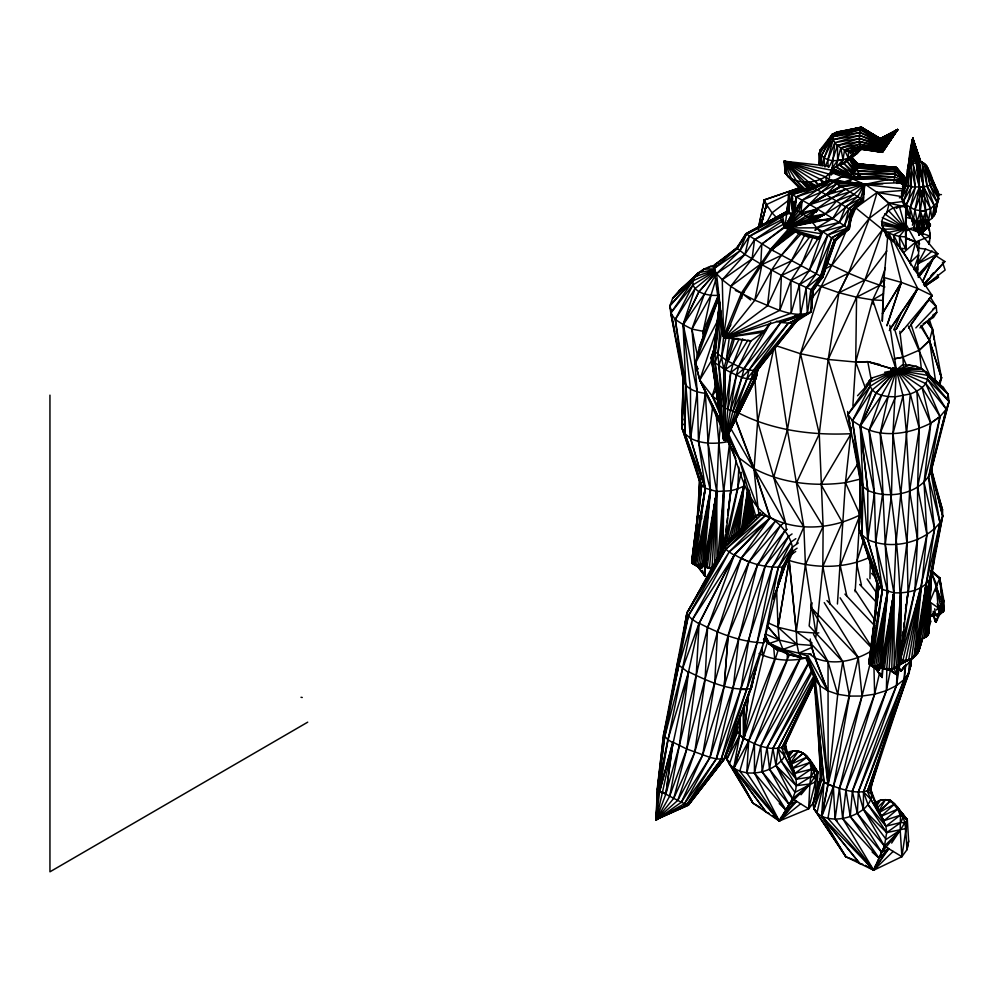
<?xml version="1.0" encoding="UTF-8"?>
<svg xmlns="http://www.w3.org/2000/svg" width="999" height="999" viewBox="0 0 999 999"><rect width="100%" height="100%" fill="white"/><g stroke="black" fill="none" stroke-linecap="round" stroke-linejoin="round"><path stroke-width="1.5" d="M820.491 759.265L820.516 777.821L813.96 799.025L812.974 804.158L813.998 808.965L845.903 856.817L873.713 870.216L884.44 846.178L886.675 832.617L885.951 826.223L870.878 799.437L867.394 791.27L909.115 672.602L910.801 665.509L910.801 659.328M905.718 221.166L905.743 210.714M900.224 206.955L905.756 206.231C887.224 203.209 869.505 226.948 893.506 234.852L900.161 248.152L905.693 248.876L905.743 210.801M815.833 637.3L822.826 566.396L823.126 526.448L819.267 433.903L828.171 359.465L838.935 292.707L848.588 273.164L882.554 229.608L883.278 226.673M829.457 178.184L829.47 173.764L832.417 167.795M882.392 320.929L884.127 277.547L887.711 236.388M905.743 209.303L905.693 248.876L899.337 236.388L893.506 234.852L894.442 241.82M938.136 615.446L937.462 617.195L939.634 613.873L939.647 610.814M939.759 583.279L939.772 578.034L931.543 570.904M905.743 207.742L905.618 236.925L899.337 236.388L900.161 248.152M774.512 595.604L785.651 563.561L792.382 551.523L792.407 547.152L798.276 542.969M879.42 811.413L890.296 800.873L897.452 807.03L907.317 819.929L908.665 841.046L906.992 849.699L901.897 856.667L884.452 846.141L863.373 809.315L863.498 791.82L904.22 679.445L905.818 664.148M723.164 547.727L723.663 491.633L716.108 413.574M889.797 325.299L896.365 370.017L892.981 433.566L906.917 542.619L908.029 592.032L900.186 661.6L898.151 665.571L900.886 671.253L904.245 666.358L900.886 671.253L914.16 656.955L926.935 534.64L924.063 482.529L940.059 416.546L922.102 387.587L896.378 370.03L925.499 371.628L927.559 375.337C928.945 385.277 918.181 390.984 910.326 393.943L895.916 544.393L893.893 592.794L882.616 663.086L882.492 668.294L889.897 670.329L896.478 667.295L900.211 663.049L900.848 592.931L906.917 542.619L909.652 490.784L919.28 428.434L916.832 391.121L896.378 370.042L892.644 367.894L896.365 370.017L903.046 395.879L906.343 431.993L909.652 490.784L917.494 539.298L914.934 590.147L900.286 660.052C907.129 661.276 915.971 658.329 918.381 651.298L926.11 584.015L934.614 528.958L928.583 477.435L940.059 416.546L946.303 409.128L949.05 401.486L948.101 394.193L943.531 387.812L921.627 368.544L896.378 370.017L910.326 393.943L919.28 428.434L917.606 487.087L917.494 539.298L906.68 601.186M862.749 864.26L859.802 863.523L821.815 816.383L828.146 784.227L828.034 661.738L813.498 634.19M852.896 405.656L855.706 362.038L856.568 297.202L879.57 285.352L884.177 279.071M739.934 719.492L739.71 735.089L733.716 768.169L752.921 803.134L779.307 821.028L808.653 808.815L813.423 802.759M753.346 518.993L753.408 515.097M800.873 188.474L766.533 204.558L766.495 207.667L766.533 204.558L764.272 199.912L798.925 188.024M937.262 585.938L931.28 572.277L939.772 578.034L929.707 601.885C934.24 605.494 925.161 642.657 930.643 621.678L929.619 617.145M931.18 578.359L931.23 575.324M722.639 549.238L723.663 491.633L729.557 442.857M928.795 243.918L928.845 241.071M787.374 652.659L787.237 660.152L754.482 743.793L746.802 772.826L779.307 821.028L800.624 803.808M869.954 578.671L870.254 561.675M698.576 537.3L698.638 534.215M699.412 495.579L699.625 477.759L699.837 480.869M876.498 601.51L876.623 595.329M876.772 587.599L876.872 582.966L869.305 557.529M886.85 668.855L886.375 690.621L852.372 791.183L850.261 816.52L879.083 858.203L888.823 848.775L881.655 852.347L873.713 870.216L865.409 865.334M905.581 831.23C905.731 820.903 901.423 810.476 893.955 803.321C880.256 791.233 902.896 812.512 907.317 819.929L901.897 856.667L873.713 870.216L821.815 816.383L833.366 786.5L862.037 696.053L870.191 663.361M725.923 430.756L723.701 439.622L723.813 434.94M877.884 595.729L878.783 586.513L862.1 535.027L860.439 476.76L859.165 529.408L876.872 582.966L878.783 586.513L882.417 589.46L870.616 665.459L877.871 669.567M882.242 321.016L882.429 313.324L901.36 282.392L890.109 237.737M740.172 716.37L739.71 735.089L729.357 764.135L752.921 803.134L760.177 807.254M826.185 143.194L832.666 134.565L860.589 129.283L879.482 139.935L880.057 138.636L897.639 129.595L880.156 149.251L859.777 146.478L848.501 151.336L848.326 158.179L843.968 163.511L832.167 168.207L834.814 142.645L833.004 139.685L832.354 134.153L860.926 127.797L879.719 139.061L897.639 129.595L882.954 151.623L883.066 150.35M905.094 207.043C896.578 194.493 908.103 182.455 907.616 169.268C915.246 160.839 911.637 148.739 912.799 138.349L920.891 161.85M703.758 573.251L705.032 576.098L705.444 561.788L716.708 491.496L718.743 443.094L720.641 422.989M714.647 564.672L716.708 491.496L708.091 443.169L705.219 390.222M875.986 610.963L878.783 586.513L859.165 529.408L860.439 476.76M880.943 674.55L882.204 677.397L882.616 663.086L884.065 660.626L893.893 592.794L885.264 544.467L880.244 433.017L888.148 396.603L896.353 370.042L872.676 299.912L879.557 285.352L885.401 267.744M895.429 367.295L896.365 370.017L872.202 389.96L860.251 425.786L862.974 486.55L867.669 539.597L882.479 589.497L893.893 592.794L891.745 669.093L889.897 670.329L884.352 669.055L893.893 592.794C907.517 593.456 925.524 590.184 931.38 576.186L942.681 516.133L942.532 509.852L931.155 468.469L942.681 516.133L921.577 619.305M942.644 598.239L944.005 601.323L943.818 610.976L937.786 616.021L933.516 614.273L930.581 616.395L939.622 614.56L936.088 622.127L934.003 616.221M705.032 576.148L705.444 561.788L706.88 559.328L716.708 491.496L730.843 490.734L737.749 488.848L743.918 486.113L744.967 481.618M744.517 704.17L743.506 738.024L733.716 768.169L766.121 812.087L768.98 813.311M819.842 152.934L819.929 150.125L832.354 134.153L821.365 155.856L820.241 165.559L819.205 153.259L820.679 150.025L820.491 152.934M882.204 677.447L883.203 661.213M760.476 512.837L756.942 515.347L724.6 547.14L686.975 612.849L663.548 735.039L657.155 789.46L656.143 820.054L662.612 815.796M721.553 552.26L723.663 491.633L718.006 556.281M912.686 141.446L912.799 138.349L920.616 161.626M737.674 724.5L737.387 732.192L726.822 759.277L729.357 764.135L733.716 768.169M893.955 803.321L907.317 819.929L904.807 822.914L900.861 822.464L885.951 826.223L869.817 790.184L910.801 665.509L911.026 659.365M939.747 583.616L939.972 578.146L931.243 570.604M656.842 803.184L656.143 820.054L658.553 818.031M657.055 798.601L657.767 786.375M752.097 518.606L752.297 513.998M752.022 518.881L752.235 514.248M855.156 591.783L859.577 521.028M696.578 550.412L696.715 547.365M698.376 510.701L698.788 501.535M699.063 495.417L699.687 481.668L692.569 457.729M751.91 518.681L752.122 514.06M792.944 230.482L771.64 249.85L742.732 293.893L725.074 337.625L779.857 310.289L781.43 275.562L791.295 260.976L809.302 237.45L812.824 237.138L817.831 239.148L820.491 237.725L785.751 227.959L809.902 204.608L841.17 186.551L864.684 183.978L901.248 182.692L904.819 185.377M875.349 616.57L875.624 610.464M876.036 601.298L876.872 582.966L877.209 587.624M897.302 667.344L896.465 685.589L858.366 791.795L857.329 813.398L881.655 852.347L879.083 858.203L872.127 852.022M928.808 626.123L929.395 613.473M930.931 579.907L931.143 575.324L930.519 584.452M887 325.861L901.36 282.392L884.127 277.547L882.429 313.674L901.36 282.392L917.731 288.511L932.129 295.479L908.591 328.172M751.71 519.917L752.16 510.739M787.262 752.771C802.459 745.204 811.463 760.888 817.869 772.289L816.945 790.509M909.727 660.227L909.115 672.602L863.498 791.82L867.994 804.557L886.675 832.617L905.643 828.583L906.992 849.699L908.665 841.046M738.835 467.282L737.749 488.848L726.298 543.556M808.653 808.815L809.902 783.99L812.175 765.246L805.032 754.47L817.869 772.289L808.653 808.815L792.594 798.8L769.542 769.242L767.045 747.552L808.503 663.636M814.46 800.024C816.82 783.878 816.47 764.485 803.084 753.171L791.208 763.124M726.236 335.851L723.538 336.7L730.756 286.351L760.776 264.011L761.825 244.093L785.364 226.124M790.134 764.198L803.258 753.296L798.376 751.161L792.919 750.986L787.487 756.068M909.764 660.164L909.115 672.602L904.22 679.445L858.366 791.795L863.373 809.315L886.175 839.41L900.199 830.144L904.807 822.914M792.407 547.152L782.704 566.982L763.648 642.881C740.933 642.107 719.08 633.491 699.075 623.189L696.228 675.774L686.775 749.025L673.751 798.338L656.268 819.492L665.759 814.335M734.49 338.424L725.249 369.642L725.249 440.534L756.006 378.446L756.418 373.788M904.957 665.609L904.22 679.445L896.465 685.589L886.375 690.621L874.625 694.193L862.037 696.053L849.45 696.091L837.736 694.28L827.684 690.771L819.917 685.701L815.159 679.57L805.931 658.378M928.546 623.701L929.12 612.799M929.545 605.007L930.369 589.422M930.531 586.301L931.118 575.399L928.695 633.728L927.259 636.201L920.291 639.31L918.868 641.708M742.694 338.936L733.079 363.973L730.694 372.552L725.249 408.129L735.202 412.25L756.131 370.567L793.081 323.551L811.225 311.863L812.512 295.829M812.674 292.757L812.849 289.685L811.825 308.092M935.826 208.903C936.538 217.22 927.884 222.715 920.366 222.59L919.155 187.25L916.37 161.488L914.547 160.177L912.799 138.349C907.092 157.78 909.752 178.946 901.797 197.552L899.362 197.79M737.737 726.036L737.387 732.192L726.273 753.933L726.822 759.277L752.921 803.134L743.293 785.364M658.116 783.353L663.536 735.027L678.908 665.247L692.507 619.417L657.904 790.072L656.143 820.054L657.916 790.084L664.672 736.987L688.348 615.821L725.798 549.2L762.986 513.099L724.6 547.14L686.962 612.837L684.215 629.295L686.975 612.849L725.811 549.2L765.147 515.671L770.154 517.969L754.008 469.08L735.177 419.018M720.029 553.608L723.663 491.633M787.424 738.586C783.016 745.666 788.186 754.745 781.043 760.876C772.452 770.192 759.203 774.038 746.802 772.826L748.638 741.158L778.146 650.212M805.157 754.657L803.258 753.296M699.063 623.176L688.411 672.514L678.908 665.247L677.672 662.562L688.348 615.821L729.22 551.86L692.419 619.542L698.938 623.751L734.452 554.67L770.241 517.482C780.831 524.175 789.847 534.64 792.419 547.152L778.321 567.42L757.105 642.694L746.753 689.56L724.063 759.252L688.373 805.144L656.268 819.492L656.818 816.383M714.56 272.54L695.017 288.661L683.066 324.5L685.801 385.252L690.484 438.311L705.294 488.199L716.708 491.496L711.962 568.169L705.306 566.995L704.869 564.123M751.036 519.68L751.61 510.551M903.046 395.879L892.981 433.566L891.483 494.68L885.264 544.467L887.624 591.62L875.673 666.208L879.045 670.279L881.243 664.21L893.893 592.794L889.135 669.467L896.253 674.475L898.151 665.571L900.211 663.049C903.084 585.938 895.179 508.628 880.244 433.017L895.479 396.79L910.326 393.943M925.024 637.075L927.259 636.201L928.695 613.374M929.07 607.28L930.319 587.499M837.424 604.008L845.441 482.654L851.485 427.46M726.273 753.933L736.663 729.632L736.862 726.535M696.465 529.62L699.687 481.668L681.992 428.109L683.216 377.01L681.992 428.109L701.598 485.214L700.112 500.586M718.094 298.551L718.306 295.492L710.976 295.317L704.37 294.056L698.95 291.808L683.229 324.588L690.484 389.086L690.621 438.374L705.232 488.161L693.318 564.11L697.926 566.733L705.032 575.948M854.545 860.127L845.903 856.817L821.628 816.295L823.938 781.967L814.222 675.461M893.83 181.681L896.203 167.42L906.443 179.296L896.415 167.557L860.763 164.198L855.206 162.924L853.296 160.477M873.338 635.551L873.65 630.906M873.963 626.273L876.872 582.966L876.897 587.574M751.023 521.053L751.872 508.741M917.582 273.801L919.142 241.084M927.259 636.201L931.38 576.186L934.165 559.602M682.767 409.677L681.905 421.828L682.792 424.825M859.09 523.126L859.627 515.521M860.389 504.882L860.601 501.848M727.734 409.453L736.4 375.124L744.093 368.531L780.743 322.465L800.511 314.523L806.143 288.049L815.921 274.201L831.742 237.837L847.826 227.997L852.247 210.951L863.473 200.237L864.684 183.991L829.045 180.007L812.649 187.562L788.648 193.406L787.037 211.476L746.29 234.365L736.95 248.776L713.91 268.631L723.538 336.7L730.918 324.837M656.793 812.512L656.143 820.054L681.393 802.234L710.002 757.392L724.263 686.076L728.059 635.776L749.013 561.863L775.424 521.041L741.208 558.254L707.567 627.584L679.345 745.579L665.846 794.105L656.281 819.492L688.386 805.157L725.012 758.104L751.723 686.85L756.156 667.282L751.735 686.862L743.606 707.067M688.074 805.206L721.091 759.515L763.686 642.632L750.461 688.698L725.012 758.104L688.074 805.206L681.393 802.222L702.634 755.132L724.263 686.076L728.071 635.776L757.367 565.297L780.431 525.599L782.779 523.926M656.618 819.305L669.692 796.191L686.763 749.013L717.444 631.868L741.196 558.241L770.241 517.482L754.083 468.581L757.642 421.615L773.526 349.687M788.935 228.484L770.616 249.238L741.383 293.082L723.538 336.7L722.277 279.745L744.904 254.445L754.532 239.723L781.742 221.516L784.902 227.435L795.304 209.94L796.278 196.903L830.768 180.719L903.096 188.886M831.305 136.938L834.552 132.904L861.213 127.185L880.469 138.711L897.639 129.595L882.254 152.31L880.643 150.637L879.757 147.577L879.657 139.211L897.639 129.595L882.254 152.31L860.564 149.076L852.359 151.973C845.591 151.286 839.148 147.889 834.814 142.645L825.261 166.771M839.46 235.714L834.789 241.234L848.626 229.196L848.863 226.273M735.202 412.25L738.511 412.537L739.422 411.438L725.249 440.534L730.694 372.552L738.648 366.496L769.505 323.688M896.64 169.355L896.59 168.481L906.33 179.308L895.678 169.48L856.892 167.382L857.304 163.461L851.548 156.793M944.005 601.323L939.772 578.034L942.906 612.112L937.561 614.36L937.961 616.133L933.516 614.273L933.241 611.238M912.162 145.929L912.799 138.349L920.716 162.213L918.131 160.627L914.547 160.177C932.517 161.139 930.868 183.217 938.973 194.73L935.626 212.362L937.237 202.522L938.785 198.689L932.504 184.678L926.523 165.572L919.604 161.301L912.799 138.349L907.204 171.703L907.567 174.063L905.131 184.952L901.585 193.506L901.797 197.552L908.528 186.501L908.803 166.92L912.799 138.349L919.967 161.451M721.041 317.507L717.806 354.433L723.701 407.217L717.994 402.297L713.236 368.643M702.309 567.769L704.058 562.912L710.439 490.322L708.091 443.169L712.799 405.457M895.479 396.79L888.148 396.603L869.093 430.382L882.504 494.605L875.673 542.857L882.479 589.497L872.027 666.021L875.673 666.208L881.243 664.21L887.624 591.62L875.673 542.857L874.425 493.156L869.093 430.382L881.543 395.354L896.353 370.03L892.706 367.919L896.34 370.03L876.123 393.107L860.414 425.886L867.794 490.447L867.794 539.672L882.417 589.46L869.492 664.56L875.112 668.031L882.217 677.247M894.242 668.343L900.848 592.931L899.575 664.547L894.242 668.343L886.613 669.455L893.893 592.794L894.242 668.343L896.253 674.475L887.499 668.831M730.344 410.639L741.97 377.21L749.038 369.942L787.886 323.676L811.225 311.863L813.124 290.559L822.289 276.636L819.717 280.195M749.937 522.265L751.723 502.397M907.966 169.805C907.017 164.735 910.763 160.265 915.808 160.09L918.93 161.289L923.713 186.9L925.786 211.251L925.786 222.178C918.993 223.052 911.463 220.504 907.766 214.485L906.218 204.882C916.183 183.779 907.267 160.477 912.799 138.349L915.246 147.377M925.299 214.935L924.649 222.09L920.366 211.663L930.469 208.704L937.237 202.522L930.219 185.564L924.662 163.749L919.604 161.301M922.089 615.272L931.38 576.186L925.873 637.312L922.726 637.986L918.755 651.161L917.369 648.875M719.804 303.271L715.247 351.86L715.059 362.774L723.701 439.622L724.487 435.015M717.032 559.34L716.708 491.496L709.44 568.156L711.625 568.743M715.808 339.036L714.335 348.214L711.226 357.967L723.701 439.622L724.125 435.064M695.941 543.618L696.241 540.546M699.512 506.73L699.812 503.658M701.985 567.694L710.439 490.322L698.488 441.558L697.252 391.858L691.92 329.083L704.37 294.056L716.058 274.063M863.398 197.24L863.111 200.187L852.247 210.951L849.25 229.196L834.365 239.91L820.541 276.448L810.838 289.997L807.367 314.061L780.743 322.465L776.448 321.241M863.685 194.305L864.672 183.978L877.097 192.445L893.218 207.78M877.147 603.421L877.584 598.801M919.092 231.98L918.83 234.703L930.281 225.874L927.734 220.067M877.984 669.48L873.75 666.283L887.624 591.62L877.646 665.821L879.045 670.279L887.624 591.62L872.027 666.021M739.297 532.479L744.592 480.082M919.579 221.116L918.83 234.703L930.281 225.874L927.671 220.354M723.713 335.939L721.553 357.305L718.893 365.709L723.701 439.622L714.148 374.475M832.354 173.351L832.554 167.807M800.249 656.355L799.937 659.39L760.751 745.966L754.445 773.026L779.307 821.028L796.603 801.298L789.135 804.532L779.307 821.028L772.639 815.696M855.619 176.86L843.968 163.511L849 158.541L856.593 169.181L857.267 165.759L850.723 157.28L856.593 169.181L851.123 174.625L847.901 176.199L831.031 169.643M706.181 558.503L705.306 566.995L711.238 568.618L705.232 566.957L705.019 563.848M907.991 169.955L908.416 165.846M723.85 333.703L723.538 336.7L720.104 309.203M873.963 775.024L870.753 789.522C857.267 795.566 841.17 789.035 828.146 784.227L837.736 694.28L842.756 661.6L810.751 607.142L811.8 602.784M729.033 745.766L736.663 729.632L737 726.548M723.85 333.866L723.538 336.7L716.533 273.701L713.91 268.631L714.572 264.885L736.713 247.927L739.56 244.605M724.575 546.391L730.843 490.734L736.251 460.601M801.76 214.81L800.886 212.263L802.247 200.2L830.768 180.719L840.584 186.189L864.672 183.978L863.573 189.623M763.486 809.49L766.121 812.087L733.89 768.293L743.681 738.136L748.875 692.095M908.016 170.105L908.453 166.146M695.491 538.698L695.841 535.651M696.54 529.532L696.89 526.473M697.24 523.426L697.764 518.843M698.276 514.248L698.801 509.665M699.15 506.618L701.598 485.214L684.914 433.728L681.992 428.109L683.279 376.748M744.842 339.872L725.074 337.625L767.469 305.856L771.54 270.142L781.343 255.394L799.2 233.341L804.907 234.603L791.295 260.976L771.54 270.142L754.807 300.262L725.074 337.625L750.911 340.971L766.258 330.194L725.074 337.625L726.698 334.977M743.855 526.86L748.051 490.334M748.388 695.067L743.506 738.024L739.71 735.089L736.663 729.632M873.201 635.414L873.551 632.355M874.25 626.236L874.587 623.189M875.112 618.606L875.636 614.023M719.617 301.96L712.437 360.139L723.701 439.622L723.701 368.731L721.553 357.305L725.986 337.762M748.576 523.326L751.036 502.135M921.727 619.717L931.38 576.186L924.175 638.236L922.739 637.986L918.755 651.161M779.232 803.571L785.938 809.939L792.594 798.8L775.973 765.521L777.971 748.526L814.372 677.871M700.699 568.269L692.307 563.274L701.598 485.214L699.687 481.668L699.775 495.504M743.855 525.337L747.839 491.858M869.492 664.56L878.783 586.513L868.943 662.325L869.492 664.56L876.598 668.818M918.506 647.939L926.11 584.015L939.984 522.639L942.681 516.133L930.806 469.555M743.481 527.335L747.989 490.409M914.035 655.794L917.656 653.259L926.11 584.015L914.16 656.955L898.151 665.571L896.478 667.295L900.848 592.931L898.301 665.996L902.896 660.401L934.614 528.958L924.063 482.529L930.818 423.151L940.059 416.546L925.798 383.604L896.378 370.03L921.777 368.681M795.916 199.837L796.278 196.903L817.644 189.847L833.241 182.043L864.672 183.978L858.703 183.953M910.264 158.978L910.626 156.031M911.175 151.611L911.538 148.664M911.9 145.717L912.799 138.349L918.131 160.627L924.662 163.749L927.084 186.326L934.402 205.931L934.277 215.634L937.237 202.522L927.084 186.326L922.239 162.412L918.131 160.627M894.48 804.195C889.672 798.226 880.506 798.813 874.699 803.009M692.307 563.274L691.758 561.038L701.598 485.214L705.232 488.161L692.307 563.274L699.412 567.519M704.395 388.823L705.331 393.306L698.488 441.558L705.294 488.199L694.854 564.735L698.488 564.91L704.058 562.912L716.708 491.496L707.167 567.757L711.338 568.706M724.774 539.273L725.336 534.727M725.724 531.693L726.473 525.624M726.86 522.589L727.422 518.031M727.809 514.997L730.843 490.734L729.807 444.418M871.54 644.343L868.943 662.325M871.915 641.296L878.783 586.513L868.968 663.511L876.473 668.556M929.282 243.681L930.206 236.164L928.133 220.704M900.623 651.186L900.998 648.151M901.573 643.606L901.947 640.571M902.522 636.013L903.084 631.468M903.658 626.922L904.232 622.365M904.607 619.33L908.029 592.032M657.429 789.385L664.672 736.987L682.579 668.593L698.925 623.738L734.327 555.244L770.154 517.969C741.608 500.162 740.197 462.15 725.237 434.677M751.735 686.862L750.449 688.686C728.895 691.246 707.642 680.918 688.598 671.815L679.332 745.566L669.692 796.191L673.751 798.338L694.717 752.284L728.059 635.776M935.813 591.433L936.363 587.075L942.094 603.346L940.371 606.131L942.906 612.112L940.559 605.819L936.363 587.075L938.248 607.854L936.338 609.989M691.758 561.038L701.598 485.214L691.783 562.225L699.288 567.257M688.586 671.815L662.287 793.056L657.142 789.46M729.482 337.949L725.074 337.625L791.133 313.236L799.35 284.827L809.19 270.704L827.734 235.002L844.455 225.649L851.31 210.152L862.661 199.613L864.684 183.991L829.045 180.007L813.036 187.55L791.845 194.58L789.235 193.394L789.235 212.3L749.225 236.401L739.747 250.999L716.533 273.701L722.277 279.745L730.756 286.351L741.383 293.082L744.38 292.37M789.198 225.699L784.902 227.435L786.725 213.586L792.894 214.061L787.037 211.476L745.916 233.754L736.713 247.927L721.915 259.952M720.791 310.514L715.247 351.86L712.437 360.139L719.755 404.495M737.737 532.442L743.918 486.113L728.209 540.971M908.153 169.68L908.378 165.547M912.449 222.115L912.836 219.156M900.561 811.75L900.199 830.144L901.897 856.667M744.829 513.111L745.242 510.077M745.853 505.519L747.702 491.845M921.602 617.457L922.015 614.41M922.626 609.852L923.238 605.294M923.65 602.26L926.11 584.015L924.637 593.131M729.282 359.69L726.248 360.252L729.345 337.462M764.809 634.64L769.442 643.418L783.004 649.4L798.813 653.171L796.902 644.255L796.278 631.618L805.406 564.622L803.87 526.997L787.399 429.782L774.749 346.728M792.07 533.953L788.523 536.451L772.389 566.97L710.002 757.392L686.763 749.013L672.926 742.182L665.846 794.093L669.692 796.191M742.407 529.657L747.876 490.297M926.11 584.015L916.22 655.182L912.711 657.192M673.051 742.232L665.846 794.093L662.424 792.494M728.358 441.546C715.858 444.143 702.247 444.255 690.621 438.374L697.252 391.858L683.229 324.588L704.37 294.056M947.377 397.227L948.101 394.193L927.559 375.337L896.378 370.03L927.659 379.42L946.303 409.128L930.868 472.127L939.984 522.639C923.538 543.169 891.707 550.237 867.794 539.672L874.425 493.156L860.414 425.886L881.543 395.354L888.148 396.603M905.831 206.406L901.785 197.515L903.358 201.386L906.218 204.882L910.089 217.47L910.164 207.78L915.334 187.213L910.676 164.823L918.93 161.289L919.455 187.188L914.947 209.877L917.207 221.541L920.266 211.064L923.713 186.9L911.6 186.975L905.131 184.952L907.567 174.063M746.865 525.387L750.649 499.363M815.022 784.227L815.384 781.792L795.017 792.369L792.594 798.8L809.902 783.99L817.869 772.289L806.767 756.143M918.705 643.256L922.277 638.923L931.38 576.186L920.541 628.846M727.709 512.112L728.146 509.053M728.82 504.47L730.843 490.734M905.556 608.828L906.23 604.245M713.798 508.066L716.708 491.496L705.306 566.995L705.232 563.886M795.179 204.345L796.278 196.903L791.845 194.58L792.819 212.562M787.287 175.162L785.139 172.989L784.302 161.239L831.205 174.738L831.88 170.242L784.302 161.239L785.139 172.989L800.336 188.948M890.708 610.864L893.893 592.794L882.492 668.294L889.897 670.329L887.661 668.456M711.875 522.002L716.708 491.496L705.306 566.995L705.306 563.923M908.99 163.761L912.799 138.349L914.772 147.24M888.573 626.348L893.893 592.794L882.492 668.294L884.065 660.626L883.978 655.344M707.404 553.121L705.306 566.995L706.605 559.615M707.866 550.037L716.708 491.496M764.347 638.211L763.636 642.869L778.333 567.432L791.096 542.007L795.803 538.673M922.364 222.352L923.163 234.378L916.957 228.621L918.069 221.241M882.492 668.294L893.893 592.794M738.523 412.537L756.006 378.446L758.041 368.206L756.243 376.873L739.31 412.15M899.55 665.609L896.465 685.589L852.372 791.183L857.329 813.398L884.452 846.141L881.655 852.347L850.261 816.52L845.903 790.047L874.625 694.193L879.495 673.426M693.431 564.173L705.294 488.199M905.968 180.12L894.667 174.163L852.821 173.389L840.346 165.597L843.019 159.69L844.555 149.975L848.326 158.179L840.346 165.597L852.984 176.935M792.831 552.097L789.16 560.464L778.046 627.272L779.295 640.059L783.004 649.4L788.948 654.67L801.86 657.754L808.004 658.216M657.916 790.084L667.869 739.497L659.677 791.208L656.131 820.054L656.98 817.145M708.741 541.833L709.215 538.786M709.702 535.739L710.189 532.679M710.664 529.632L711.388 525.049M886.637 638.561L887.124 635.501M887.611 632.454L888.086 629.407M780.431 525.599L749.013 561.863L717.457 631.88L714.71 683.166L702.647 755.144L677.747 800.399L656.268 819.492L686.75 804.719L721.091 759.515L740.846 689.385L748.588 641.37L765.271 565.634L784.889 530.856L787.249 529.183M863.173 128.983L880.469 138.711L861.538 127.31C859.003 133.192 858.69 142.32 860.564 149.076L881.73 152.223L897.639 129.595L879.482 139.935L860.888 127.847L832.666 134.565L819.205 153.259L819.205 164.198L819.967 153.159L832.354 134.153M746.715 496.416L747.452 491.845M923.65 599.2L924.137 596.166M724.6 547.14L725.249 543.194L754.332 517.357L756.955 515.347L760.639 514.772L765.147 515.671L729.12 551.96L725.798 549.2L724.6 547.14L725.262 543.194L756.955 515.347M741.208 529.82L747.689 490.322M788.873 557.392L789.16 560.464L778.059 627.21M682.205 641.271L682.704 638.274L682.217 641.271M656.905 815.446L656.143 820.054L662.474 792.207L665.871 794.005L662.487 792.207M934.677 556.58L935.176 553.571M935.688 550.561L936.962 543.019M722.876 324.762L717.806 354.433L715.059 362.774L721.503 405.831M783.216 336.613L757.804 369.742L754.295 379.295L725.249 440.534L736.4 375.124L738.648 366.496L750.911 340.971L747.876 340.222L733.079 363.973L725.249 369.642C734.615 373.926 745.441 381.343 756.006 378.446L758.041 368.206M735.514 535.239L743.918 486.113L730.544 539.735M717.994 402.297L717.307 393.818M890.633 371.79L891.17 368.718M712.737 514.085L713.261 511.076M783.166 222.14L784.902 227.435L793.755 211.214L796.278 196.903L809.327 204.246L840.584 186.189L809.327 204.246L784.902 227.435L780.494 217.57L782.492 215.759L784.902 227.435L787.262 225.687M745.229 525.986L750.499 495.929M839.247 236.313L835.401 241.071L822.701 277.272L810.838 289.997L811.225 311.863C792.707 319.58 772.152 306.618 754.807 300.262L761.9 264.685L790.921 280.569L813.124 290.559L822.701 277.272L834.365 239.91L848.626 229.196L849.162 226.161M849.699 223.114L850.236 220.067M850.761 217.033L851.835 210.951L863.473 200.237L851.31 210.152L847.826 227.997L827.734 235.002L816.67 227.822L812.062 221.753L816.683 220.592L811.463 221.453M920.291 639.31L931.38 576.186M911.75 221.054L912.287 218.057M787.599 208.416L787.037 211.476L745.916 233.754L736.95 248.776L714.572 264.885L718.506 262.725M665.334 729.332L665.883 726.298M667.295 718.718L668.693 711.126M669.268 708.091L677.672 662.562M928.72 171.528L938.973 194.68L941.433 194.593M939.859 578.721L937.025 576.348M855.993 860.676L859.802 863.523L821.628 816.295L827.959 784.14L819.917 685.701L807.167 656.156M669.318 709.502L669.904 706.443M919.355 232.118L918.83 234.703L920.791 233.079L923.163 234.378L920.067 228.559L919.455 221.216M890.546 669.68L886.375 690.621L845.903 790.047L842.669 818.468L873.713 870.216L893.181 851.41M758.391 228.871L764.272 199.912L798.988 188.074M744.68 516.62L749.637 492.47M743.668 526.048L749.862 495.954M915.758 220.342L914.073 228.446L923.163 234.378L920.841 233.154M694.854 564.735L710.439 490.322L700.461 564.522L701.398 567.494M733.066 537.699L743.918 486.113M900.861 671.241L898.151 665.571L911.612 658.453L921.103 587.412L905.781 660.239L898.151 665.571L896.253 674.475L890.883 669.467M758.154 228.896L764.272 199.912L764.322 202.984M770.591 221.154L786.45 211.663L788.573 201.723M821.94 165.759L821.365 155.856L832.167 136.788L860.426 129.87L879.657 139.211L860.926 127.797L860.589 129.283L831.755 136.788L821.54 149.001M908.69 164.286L906.318 185.802L901.585 193.506L902.559 196.341M741.32 472.352L724.625 542.907M715.983 279.071L710.976 295.317L703.059 331.718L703.346 339.41M785.651 563.561L773.701 598.801M822.364 165.659L824.038 158.054L832.167 136.788L860.926 127.797M936.45 206.056L937.074 203.222M743.88 521.428L749.537 495.904M744.605 513.761L748.688 495.566M921.428 616.608L929.607 580.182L939.984 522.639L928.583 477.435L946.303 409.128L925.798 383.604M803.084 753.171L809.577 760.264L809.914 762.499L792.357 768.556L785.264 744.817L784.34 746.453C771.016 752.06 755.444 744.817 743.681 738.136L763.224 655.631L767.382 642.394M745.229 512.612L749.175 496.003M754.045 673.563L750.461 688.698L724.063 759.252L716.283 758.878L709.989 757.379L684.477 803.708L656.268 819.492L658.928 817.756M828.146 784.227L858.278 657.579L824.237 602.609M811.638 602.697L809.153 625.936L842.756 661.6L849.45 696.091L827.934 818.393L873.713 870.216L888.823 848.775M901.435 645.704L914.934 590.147L926.935 534.64L917.606 487.087L930.818 423.151C909.552 434.066 881.88 438.636 860.414 425.886M718.83 294.605L699.362 347.128L695.379 363.311L699.775 380.02L721.453 423.077L699.762 380.007L695.366 363.311L697.939 368.918M731.43 426.86L725.249 440.534L725.973 437.574M831.205 174.738L832.304 170.267M939.709 385.277L941.508 377.909L932.504 329.008L929.207 319.218M818.368 788.024L820.591 779.183M886.637 213.511L889.222 203.259L877.097 192.445L855.768 207.892L851.835 212.712M939.085 614.934L944.117 609.802L941.333 601.51M760.526 226.411L766.533 204.558L760.626 226.923L766.533 204.558L772.052 212.837L776.285 217.357M811.225 311.863L787.886 323.676L753.146 370.641L751.236 379.37L725.249 440.534L744.093 368.531L770.679 322.552M912.412 225.212L913.91 219.568M760.788 225.637L766.533 204.558M779.857 310.289L790.921 280.569L822.589 231.581L839.347 222.352L849.113 208.629L860.751 198.339L864.684 183.991L849.575 182.542M865.484 388.311L855.706 362.038L872.664 299.9L883.441 293.669M936.088 622.127L937.112 618.431M929.532 238.624L930.206 236.164L929.569 231.893M940.733 431.256L949.05 401.486L927.559 375.337M818.868 741.982L820.516 777.821L812.974 804.158L821.403 779.769L820.841 768.98M900.286 660.052L921.103 587.412L908.753 659.565L898.151 665.571M936.675 205.981L938.785 198.689L930.219 185.564L926.523 165.572L921.877 162.887M837.137 161.863L840.783 147.964L859.465 141.471L879.457 145.742L897.639 129.595L882.716 151.898L879.694 151.423M861.937 147.877L857.242 153.334L843.968 163.511L856.255 174.301M903.133 190.459L877.097 192.445L869.455 218.194L848.601 273.164L838.948 292.719L800.486 353.721L787.412 429.795L773.713 477.235L785.838 523.951L786.4 530.032M879.894 757.267L869.817 790.184L877.871 763.286M909.477 163.074L907.616 169.268L908.528 186.501L903.358 201.386L907.766 214.485L903.358 201.386L911.6 186.975L908.803 166.92L910.663 161.975M718.556 403.284L711.226 357.967L714.073 349.725L719.705 302.272L714.335 348.214L711.226 357.967L715.059 362.774L723.701 368.731L733.054 337.562M724.425 333.753L723.538 336.7L723.501 330.507M917.457 648.925L918.855 651.211L922.789 637.961M715.821 384.328L712.237 396.091L720.754 415.759M672.689 742.669L667.844 739.622L688.448 672.377M724.275 686.088L738.686 639.01L757.367 565.297L784.902 530.856M777.697 583.354L782.692 566.982L792.369 551.523L797.09 548.189M794.342 231.231L771.64 249.85L822.701 277.272L834.34 239.897L827.734 235.002L815.921 274.201L799.35 284.827L800.511 314.523L725.074 337.625L727.309 335.577M913.81 144.443L912.799 138.349L913.948 160.427L913.111 163.112L915.334 187.213L906.218 204.882L914.947 209.877L925.786 211.251L921.465 222.327L920.266 211.064M813.96 799.025L820.866 777.659M863.648 540.234L856.455 562.474L861.475 585.327M729.183 430.581L725.249 440.534L727.097 434.865M917.656 653.259L918.318 649.462L918.381 651.298M887.025 325.237L901.36 282.392L900.111 285.227M699.775 380.02L717.894 325.999M875.136 866.021L873.713 870.216L872.127 868.143M906.255 678.671L867.394 791.27L871.815 794.317L881.068 816.345L897.976 808.978L897.452 807.03M908.778 671.365L910.801 665.509M686.738 804.719L716.295 758.878L757.092 642.694L772.389 566.97L791.108 542.02M816.745 284.952L838.948 292.719L864.934 279.957L882.542 229.595L855.756 207.892L849.762 222.278M725.249 440.534L747.027 378.658L749.038 369.942L780.743 322.465L793.081 323.551L801.648 317.108M834.29 242.645L822.789 275.225L835.401 241.071L834.365 239.91L835.401 241.071M681.393 802.234L677.734 800.399L694.717 752.284L705.132 679.645L707.554 627.572L734.452 554.67L770.241 517.482C798.213 532.067 832.504 528.821 860.064 514.885M773.513 598.713L785.189 565.659L792.369 551.523L782.704 566.982C765.646 568.206 748.95 563.411 734.465 554.682M919.742 232.168L918.83 234.703L929.232 226.698L926.61 219.568M718.518 298.813L695.379 363.311L717.569 320.891M913.685 269.418L918.78 255.319M876.123 804.582L880.069 800.349L885.451 799.65L890.296 800.911M807.367 314.061L806.143 288.049L820.541 276.448L831.742 237.837L849.25 229.196L852.247 210.951L826.548 194.88L864.647 183.991L863.573 186.801L864.684 183.991L836.6 183.903L821.528 191.995L802.247 200.2L800.349 202.46M923.713 186.9L914.947 209.877L913.311 219.88L910.164 207.78L919.455 187.188L912.799 138.349L912.849 141.321M916.72 271.716L917.681 269.168M801.061 656.53L754.482 743.793L754.445 773.026L785.938 809.939L796.603 801.298M743.681 738.136L774.712 658.865L773.551 645.504M859.477 516.333L840.246 565.671L846.752 595.716M699.362 347.128L719.043 297.352M739.547 717.17L741.27 712.836M732.916 738.96L737.587 727.584L732.342 738.711M815.671 230.245L816.67 227.822L832.879 218.306L857.854 196.516L864.672 183.991L849.987 191.733L836.712 200.886L803.783 214.061L785.751 227.959L809.302 237.45L806.006 235.314M789.61 654.395L748.638 741.158L733.89 768.293L779.307 821.028L790.172 807.891M782.692 566.982L785.202 565.671L792.369 551.523M856.917 177.697L858.616 173.626L857.042 168.019L850.436 157.13M846.141 230.906L831.705 265.447L821.016 286.738L800.499 353.721L819.28 433.916L796.528 482.667L823.139 526.448L805.419 564.622L815.846 633.104L818.855 632.866M882.554 818.506L884.04 820.679L897.976 808.978L900.099 815.246L903.071 817.17L900.861 822.464L886.675 832.617L863.373 809.315C851.847 818.169 835.576 822.002 821.815 816.383M683.004 419.218L681.905 421.828L682.829 424.775M741.221 407.192L740.022 410.027L756.243 376.873M732.891 411.588L747.027 378.658L793.031 323.551M785.226 744.417L784.34 746.453C789.235 761.238 800.012 776.161 795.017 792.369L775.973 765.521L772.914 748.426L812.574 671.34M794.28 723.551L784.34 746.453L814.16 683.166M893.755 329.882L901.086 313.137M796.528 543.743L803.87 526.997L773.701 477.235L757.654 421.628L754.857 378.022M939.634 382.142L941.508 377.909L939.672 370.941M922.639 281.643L933.391 257.829L922.439 281.93M705.232 488.161L684.914 433.728L683.328 380.619L670.779 313.087L692.944 280.856C696.34 271.204 707.03 266.995 716.233 264.835M882.417 589.46L862.1 535.027L859.165 529.408L860.514 481.905L847.964 414.373L870.117 382.142L872.015 377.972L896.34 370.03L867.769 361.675L855.706 362.038L828.171 359.465L800.486 353.721L775.961 345.666M767.469 305.856L781.43 275.562L800.786 266.196L812.824 237.138L785.751 227.959C806.992 216.808 825.574 202.11 845.554 189.111L863.473 200.237M902.434 186.651L904.869 183.192M733.89 768.293L739.784 771.216L779.307 821.028L781.168 817.082M729.07 745.666L730.381 742.881M906.867 180.082L902.784 189.61L904.457 187.275M814.435 679.994L777.971 748.526L784.415 755.644L794.867 773.363L811.375 769.118L814.085 770.741L811.375 776.448L796.24 785.689L775.973 765.521M933.228 615.771L935.326 621.69L936.388 619.442M698.95 291.808L715.109 273.364L698.85 291.758L683.066 324.5L675.287 319.493L670.779 313.087L669.904 305.769L672.727 298.127L679.02 290.721L698.563 272.69L714.747 269.58M786.45 211.663L787.724 208.991M927.659 379.42L949.05 401.486L930.868 472.127C920.641 494.28 888.66 499.575 867.794 490.447L860.251 425.786L876.036 393.057L896.29 370.105L867.769 361.675L855.718 362.05M886.875 250.999L864.922 279.957L856.58 297.215L838.935 292.707M806.218 697.826L781.867 747.851L784.415 755.644L796.191 779.208L815.172 776.385M718.431 557.08L725.249 543.194L688.398 610.801M703.059 566.583L705.444 561.788L704.058 562.912M879.045 670.279L882.616 663.086L880.119 664.735M814.947 681.63L781.867 747.851L785.851 750.162L792.357 768.556L807.092 757.067L790.434 764.41M711.5 356.406L713.935 351.561M939.447 382.03L941.508 377.909L929.495 340.509L921.39 325.399M848.626 229.196L844.455 225.649L817.632 209.116L816.22 211.838L817.632 209.116L809.902 204.608L841.17 186.551L845.554 189.111M887.362 135.539L897.639 129.595L881.18 151.648L860.564 149.076L855.868 151.836L854.045 155.432L846.927 161.101L854.395 171.978L857.042 168.019L895.666 169.53L906.168 179.758M715.022 270.654L692.944 280.856L692.994 284.94L675.287 319.493L683.328 380.619C686.538 389.56 696.84 392.282 705.331 393.306M891.97 368.843L896.353 370.017L870.117 382.142L870.179 386.238L852.472 420.779L860.514 481.905L862.974 486.55L867.669 490.372M738.736 339.822L727.759 361.151C736.912 365.322 747.477 372.577 757.804 369.742L797.739 319.555M737.125 412.575L754.295 379.295L756.131 370.567L795.991 322.115M786.937 225.424L784.902 227.435L793.706 210.389L796.278 196.903L794.23 209.952L784.902 227.435L786.625 226.049L761.825 244.093L752.085 258.878L730.756 286.351M816.22 211.838L817.632 209.116L801.56 212.675L809.515 218.806L811.288 221.353L810.813 222.615M828.92 167.195L832.429 160.427L837.462 145.467L859.515 138.461L879.295 143.868L897.639 129.595L883.928 149.126M920.728 233.704L937.699 253.846L917.582 263.911L925.586 249.076L937.699 253.846L918.256 277.447L924.637 268.731M766.196 223.464L772.052 212.837L788.124 200.612M915.509 271.528L917.557 267.807M863.373 809.315C869.555 804.42 874.999 794.592 869.255 787.462M710.976 295.317L691.92 329.083L697.839 357.467M814.035 675.661L772.914 748.426L769.542 769.242L789.135 804.532L809.902 783.99L796.24 785.689L781.043 760.876L777.971 748.526M808.865 662.05L760.751 745.966L762.2 771.802L785.938 809.939M811.55 670.903L767.045 747.552L762.2 771.802L789.135 804.532M820.241 165.559L819.967 153.159C826.435 164.548 843.381 160.764 853.171 156.006L852.359 151.973L860.301 150.325L861.712 147.889M878.908 810.901L885.451 799.65L877.11 808.166M798.039 205.319L802.247 200.2L798.738 211.126L784.902 227.435L791.008 217.008M883.178 300.462L872.664 299.9L856.568 297.202L828.183 359.478L851.086 433.703L820.991 484.515L842.307 522.315L822.839 566.396L830.119 604.308M876.897 805.718L880.069 800.349M786.675 225.162L784.902 227.435L789.697 219.418M779.307 821.028L792.569 798.838M919.917 232.904L918.83 234.703L918.343 231.805L918.83 234.703L920.716 232.904L923.163 234.378L921.465 233.179M722.989 430.619L699.762 380.007L711.9 360.052M816.083 211.576L817.632 209.116L807.904 217.233L785.751 227.959L799.2 233.341M793.281 207.055L793.93 211.301L793.706 210.389L795.304 209.94L802.247 200.2L796.84 210.339L784.902 227.435L788.848 221.154M715.234 271.166L692.994 284.94L695.017 288.661L675.287 319.493L685.801 385.252L684.914 433.728L690.484 438.311M891.757 370.154L896.353 370.017L870.179 386.238L872.202 389.96L852.472 420.779L862.974 486.55L862.1 535.027L867.669 539.597M741.283 558.141L749.025 561.875M745.167 735.464L743.506 738.024L743.119 708.428M716.483 389.56L712.25 396.091L719.992 409.64M860.301 150.325L861.613 148.576L857.242 153.334L850.174 157.792L854.045 155.432L852.359 151.973L860.127 148.139L880.643 150.637L897.639 129.595L879.395 140.484L860.014 132.455L832.167 136.788M858.029 463.561L845.441 482.654C814.472 486.738 781.967 483.391 754.095 468.593L735.801 419.967M888.236 848.238L873.713 870.216L835.052 819.105L833.366 786.5L828.121 784.34M891.657 843.069L900.199 830.144L884.452 846.141M788.785 757.155L792.919 750.986M784.902 227.435L787.487 223.589M790.746 762.499L798.376 751.161L789.222 759.277M889.31 330.582L917.731 288.511L893.156 239.997M889.684 329.47L917.731 288.511L915.584 290.697M847.901 176.199L832.167 168.207L837.612 160.452L837.462 145.467L859.465 141.471L879.757 147.577L897.639 129.595L891.408 133.691M910.913 324.45L927.846 300.587M684.465 803.696L716.295 758.878L733.191 688.199L738.686 639.01L765.271 565.634L788.536 536.463M814.56 287.312L817.132 283.753M926.46 266.233L928.283 263.748M889.435 140.372L897.639 129.595L879.282 142.07L859.702 135.389L833.004 139.685L824.038 158.054L824.65 166.746M814.834 230.232L816.67 227.822L839.347 222.352L845.778 206.468L860.751 198.339M767.632 356.006L769.542 353.571M771.465 351.136L773.376 348.701M775.299 346.253L777.222 343.818M692.994 284.94L670.779 313.087L678.696 352.647M870.179 386.238L847.964 414.373L849.787 423.501M692.257 559.79L693.219 558.566M811.313 298.901L821.016 286.738L848.601 273.164L826.26 262.737M656.281 819.492L687.612 804.532L689.535 802.16M691.433 799.762L695.279 795.017M701.985 786.675L703.92 784.29M705.818 781.905L725.012 758.104M896.328 834.914L900.199 830.144L881.655 852.347M899.337 236.388L905.618 228.746L899.475 206.743L896.165 208.491M826.173 143.544L828.021 141.321M829.857 139.086L831.755 136.788M801.023 794.742L809.902 783.99L805.556 788.373M920.529 641.021L922.277 638.923M928.695 243.881L928.483 242.62M902.122 331.206L904.095 328.846M815.746 237.113L817.831 239.148L785.751 227.959L809.515 218.806L817.632 209.116M900.299 333.454L932.129 295.479L895.978 241.795M893.718 134.228L897.639 129.595L895.216 131.443M923.551 284.553L928.533 278.671M930.519 276.323L933.503 272.802M714.872 270.13L694.842 276.673L669.904 305.769L670.779 310.314M866.033 384.952L872.015 377.972M879.757 147.577L859.552 144.206L840.783 147.964L843.019 159.69L836.313 167.195L849.437 175.587L832.167 168.207M912.499 221.403L914.535 219.118L914.073 228.446L923.163 228.247L921.278 222.465M929.045 298.926L932.129 295.479L928.733 299.325L936.225 306.506L936.762 312.425L933.478 317.445L923.126 323.788M930.581 616.395L934.415 612.125M925.561 220.941L927.384 227.435L924.899 228.022L918.83 234.703L921.965 228.409L921.165 222.565M923.625 284.865L944.842 261.526L935.938 255.844M924.05 284.353L944.842 261.526M692.944 280.856L669.904 305.769L670.991 310.264M802.085 232.954L781.343 255.394L761.9 264.685M857.554 395.741L870.117 382.142M770.142 517.957L729.133 551.96L734.327 555.244L692.432 619.542L688.348 615.821L686.962 612.837M917.582 275.225L937.699 253.846L934.964 252.784M860.564 149.076L858.803 150.949L861.076 149.226M915.833 327.922L936.225 306.506L930.431 297.302M851.285 156.169L849.587 157.942L857.691 164.373L850.686 156.618L857.304 163.461L854.108 161.326M914.235 269.705L917.482 266.333M893.368 134.016L897.639 129.595L895.454 131.543M836.6 183.903L826.161 194.63L813.036 187.55L788.648 193.406L789.235 212.3L746.29 234.365L739.747 250.999L713.91 268.631L715.009 271.353M809.327 204.246L821.528 191.995L833.241 182.043M790.334 229.483L770.616 249.238L745.916 233.754M906.031 182.967L905.119 184.94M698.563 272.69L672.727 298.127L694.842 276.673M822.801 215.397C837.886 206.543 852.846 197.065 864.659 184.003L864.647 184.016M938.973 614.86L944.117 609.802L939.772 578.034L940.321 583.291M868.705 381.181L870.916 379.046M696.041 276.698L698.289 274.55M701.635 271.328L703.87 269.181L714.572 268.868M879.545 811.463L890.484 800.973M899.874 331.306L902.934 357.217L894.105 358.853L902.921 357.205L919.405 350.125L929.482 340.509L932.504 329.008L926.997 321.628M921.303 368.619L919.392 350.125L929.495 340.509L920.541 326.124M918.268 254.895L910.027 262.687L911.088 265.409M728.858 540.846L733.291 536.775M737.712 532.679L743.256 527.572M746.578 524.5L760.476 512.849M919.954 327.909L936.762 312.425L932.929 315.01M851.822 155.931L849.587 157.942L851.847 156.219M792.17 230.02L770.616 249.238L773.413 250.499M917.582 263.911L932.079 250.999M940.559 605.819L938.248 607.854L929.707 601.885M690.321 280.931L679.02 290.721L684.777 286.663M695.966 276.036L699.35 273.089M701.61 271.141L703.87 269.181M895.366 367.17L896.353 370.017L902.434 364.86M728.895 540.909L732.342 538.024M922.939 231.293L930.444 225.025L927.347 219.855M905.756 231.743L909.24 228.871L914.884 227.335M793.081 323.551L795.429 321.616M851.66 156.256L849.35 157.992L857.579 165.634L860.763 164.198L896.203 167.42L906.68 179.595M943.993 601.623L943.843 600.973M828.146 166.071L784.302 161.239L787.574 176.224C799.637 185.19 818.356 183.566 829.47 173.764M881.243 664.21L882.616 663.086M870.404 659.864L871.79 658.753M708.066 268.244L710.401 266.371L714.784 267.545M932.616 309.39L936.225 306.506M902.659 184.378L904.944 182.58L902.509 184.34M924.612 285.789L945.129 270.042L942.457 262.225M902.397 184.478L904.807 182.63M800.474 191.209L802.946 189.323M771.64 249.85L796.016 231.431M904.083 201.386L889.222 203.259L869.442 218.182L831.692 265.447L824.762 268.993M925.823 284.952L929.42 282.23M861.812 148.601L857.417 151.91L861.363 148.302L861.588 149.063L859.015 150.612M902.409 183.891L904.794 182.193M916.832 391.121L930.693 423.201L940.059 416.546M926.348 635.401L928.695 633.728L931.143 575.362L928.221 634.977L925.511 636.45M790.996 554.82L795.716 551.485M722.277 279.745L752.085 258.878L754.532 239.723L784.003 224.001M858.416 164.885L896.203 167.42L906.305 179.221M904.719 182.48L902.359 184.078L906.018 181.593L900.499 183.529M716.533 273.701L744.904 254.445L749.225 236.401L782.292 219.493M847.627 182.218L852.597 178.921L872.789 178.259M862.661 199.613L849.113 208.629L844.455 225.649L822.589 231.581L809.19 270.704L790.921 280.569L791.133 313.236M834.327 181.556L841.97 176.661L872.839 177.747M857.017 171.016L895.141 171.591L906.018 179.857M902.596 184.203L906.305 181.88M935.089 255.432L937.699 253.846L935.676 254.633M804.907 234.603L785.751 227.959L811.338 222.178L825.474 213.786L836.712 200.886L854.195 194.256M307.717 722.165L49.95 871.815L49.95 395.142M830.768 180.719L829.345 180.02L814.747 188.324L791.845 194.58L793.755 211.214M822.851 215.26L825.474 213.786L807.904 217.233M727.759 336.114L725.074 337.625L729.582 337.475M880.094 811.962L894.629 804.07L881.068 816.345L870.753 789.522L871.965 794.005M901.885 183.828L905.956 181.731M893.506 234.852L905.618 228.746L893.618 208.267M902.022 183.866L906.168 181.793M870.753 651.36C854.207 661.126 833.366 665.671 815.097 658.016L810.626 643.281L810.264 638.948M756.006 378.446L754.27 379.295L754.632 370.604L757.804 369.742M715.184 347.802L714.073 349.725L715.247 351.86L726.248 360.252M718.119 401.573L718.905 401.198M832.342 181.206L841.97 176.661L854.033 177.135M829.345 180.02L813.036 187.55L789.235 193.394L792.632 212.587M907.941 229.445L905.369 230.619L909.24 228.871L919.729 232.517M857.854 196.516L841.545 203.833L832.879 218.306L825.723 220.105M811.55 647.552L798.8 653.159L801.86 657.754L788.96 654.67L777.871 649.787L769.43 643.418L779.295 640.059L796.915 644.255L811.438 645.354M934.377 278.908L938.461 277.123L937.387 274.825M788.748 227.198L785.751 227.959L832.879 218.306L811.288 221.353L785.751 227.959L816.67 227.822L821.802 233.866L785.751 227.959L810.676 220.205L825.474 213.786L809.515 218.806M827.047 181.83L812.649 187.562L813.598 188.349M868.955 557.592C844.03 568.943 814.997 568.481 789.148 560.464L796.29 631.618L812.15 643.044M853.171 156.006L848.501 151.336L844.517 149.95L859.552 144.206L880.156 149.251M736.488 333.354L725.074 337.625L763.323 332.255M853.583 154.695L857.242 153.334L855.868 151.836M769.455 643.431L788.948 654.67L783.016 649.412L796.915 644.255L778.046 627.272L768.081 622.877M896.365 370.017L909.764 365.072L916.345 366.346L921.74 368.606M843.793 182.08L852.597 178.921L884.739 178.958M849.987 191.733L809.902 204.608M855.981 174.488L858.616 173.626L894.255 177.073L907.317 181.031L898.263 182.392M827.871 193.307L835.314 190.971M848.501 151.336L860.127 148.139L881.18 151.648M832.666 134.565L861.213 127.185L879.719 139.061M857.454 177.285L860.326 176.573L894.255 177.073M864.522 184.478L887.949 179.583M797.539 225.437L785.751 227.959L811.313 221.778L825.474 213.786L811.288 221.353L812.786 222.178L822.09 219.83L812.062 221.753M860.626 479.033L845.441 482.654L859.427 513.486M805.956 658.016C790.509 661.675 773.376 660.664 759.078 653.496M844.517 149.95L859.777 146.478L880.281 149.6M785.751 227.959L790.246 226.96M889.984 239.698L888.486 232.405L905.618 228.746L888.586 210.702M788.648 193.406L806.268 189.847M794.542 315.684L800.511 314.523M884.577 372.29L896.34 370.03M906.056 214.573L909.003 214.023M723.701 368.731L726.36 368.244M896.378 370.017L916.345 366.346L918.318 368.531M898.226 182.317L907.217 180.782L883.453 179.857M842.145 131.381L845.166 130.906M848.201 130.419L851.235 129.932M854.27 129.445L857.292 128.958L854.157 129.383M919.155 187.25L930.469 208.704L931.867 218.481L934.402 205.931L923.313 186.9L919.405 161.638L916.37 161.488L930.469 208.704L928.583 220.679L919.155 187.25L927.084 186.326L933.778 183.716L928.633 171.478M844.942 130.757L834.552 132.904L861.538 127.31L880.057 138.636M848.014 130.295L851.086 129.833M934.702 608.791L935.464 614.485L939.634 613.873L937.224 603.334M883.678 800.386L886.912 799.924L892.569 802.459M843.019 159.69L837.549 160.452L836.313 167.195L851.123 174.625M923.476 221.066L924.899 228.022L918.83 228.571L918.243 221.179M939.722 578.171L940.059 583.304M860.052 184.353L864.684 183.978L858.728 183.616M840.621 131.631L837.262 131.893L861.538 127.31L861.85 128.234M935.464 614.485L937.561 614.36M869.13 184.303L882.866 183.816M896.578 183.329L901.16 183.179M886.762 236.701L884.652 229.221L905.618 228.746L884.714 213.873M788.536 752.746L791.071 752.697M864.535 184.465L852.597 178.921L841.957 176.661L831.742 172.565M851.086 433.703C812.811 435.527 773.238 430.669 738.785 413.037M763.511 639.572L777.784 650.274L783.291 651.41M855.206 162.924L856.443 162.962L858.366 165.035M903.895 364.897L909.764 365.072M740.846 689.385L746.74 689.56M842.02 176.661L846.578 177.248M705.893 331.83L691.92 329.083L683.229 324.588M849.774 183.067L854.245 183.341M850.611 155.832L856.443 162.962L857.579 165.634L895.953 168.082L906.28 179.271L904.12 177.31M796.503 751.398C802.172 751.298 807.379 755.406 809.602 760.514M907.317 181.031L860.326 176.573L858.616 173.626L858.928 177.372M732.417 338.174L738.286 338.611M776.598 589.934L778.046 627.272L796.29 631.618L815.846 633.104M811.113 654.095L798.8 653.159L808.653 656.455M860.763 164.198L896.415 167.557M857.042 168.019L895.141 171.591M857.504 170.704L894.667 174.163L906.255 180.407M858.903 164.548L895.953 168.082M831.43 180.819L835.963 181.256M840.496 181.681L846.54 182.255M857.267 165.759L895.666 169.53L900.361 174.875M857.579 165.634L895.678 169.48L900.324 175.05M863.049 164.61L869.142 165.31M872.189 165.659L878.296 166.371M882.866 166.895L885.913 167.245M918.655 248.214L925.586 249.076M884.127 230.532L882.242 225.512L905.618 228.746L882.279 217.57M866.345 149.238L869.367 149.675M873.9 150.325L876.91 150.762M301.011 697.29L302.26 697.489M866.133 149.288L869.142 149.763M872.164 150.237L876.685 150.949M880.394 149.95L859.777 146.478L880.643 150.637M877.097 192.445L902.509 196.741M866.033 149.375L868.98 149.9M871.927 150.437L882.254 152.31M777.871 649.787L780.619 650.349M889.222 203.259L905.693 206.805M880.032 151.286L882.716 151.898M746.802 772.826L739.784 771.216L748.638 741.158L743.656 738.249M879.595 364.435L867.769 361.675L871.215 379.67M795.304 209.94L800.886 212.263M905.943 217.245L913.161 219.193M882.404 668.244L889.872 670.317L887.162 669.043M881.43 221.541L905.618 228.746L881.842 223.551L883.678 228.971M884.877 286.975L864.922 279.957M861.975 164.585L864.385 165.359M921.815 233.242L930.219 236.176L915.746 241.895L903.571 252.622L910.039 262.687L915.746 241.895L905.943 224.063M735.351 290.459L741.383 293.082L741.795 298.401M706.83 566.92L711.226 568.493M882.554 667.694L889.872 670.317M879.457 145.742L859.515 138.461L834.814 142.645L859.702 135.389L879.295 143.868M913.111 141.296L912.799 138.349L916.408 160.24L922.239 162.412L923.313 186.9M832.055 170.929L846.665 176.398L831.056 169.755M833.178 171.391L841.62 174.6M828.496 178.971L825.649 176.885L784.302 161.239L791.433 178.896L802.759 190.846M820.504 276.423L822.701 277.272M814.085 770.741L817.869 772.289L809.577 760.264M896.003 181.069L901.148 183.167M876.123 393.107L881.543 395.354M848.588 273.164L864.934 279.957M923.326 221.129L925.786 222.178M906.193 237.762L919.629 243.781M797.951 656.031L801.86 657.754L783.004 649.4M765.534 633.99L779.295 640.059L767.357 626.161L779.295 640.059M833.054 172.178L837.187 174.063M916.408 160.24L919.405 161.638M817.856 186.401L808.566 181.993L784.302 161.239L796.453 180.819L804.62 190.222M832.841 171.691L835.651 173.052M874.212 135.914L879.595 138.586M879.282 142.07L860.014 132.455L833.004 139.685L827.796 159.615L828.146 167.058M899.375 176.448L902.06 177.785M824.987 182.942L820.641 179.408L784.302 161.239L807.816 188.998M899.425 176.498L902.159 177.897M673.738 798.338L677.747 800.399M914.023 229.57L919.48 232.442L914.297 229.483M754.807 300.262L742.732 293.893L750.636 299.975M915.546 230.232L918.168 231.656M920.891 233.117L923.163 234.378M860.426 129.87L879.395 140.484M827.946 784.252L823.938 781.967L820.516 777.821M863.124 128.971L879.669 138.524M874.237 667.394L875.536 668.156M697.052 566.108L698.363 566.858M760.776 264.011L744.904 254.445L736.713 247.927M838.536 186.101L840.646 187.375M938.398 384.553L943.531 387.812L921.627 368.544M860.251 425.786L852.472 420.779L847.964 414.373L847.614 411.451M819.118 184.877L814.822 181.144L784.302 161.239L811.126 188.511M903.071 817.17L907.317 819.929L892.419 802.284L896.503 807.117M815.808 186.85L808.566 181.993L813.998 186.938M821.628 816.295L816.945 813.099L813.998 808.965L821.403 779.769L813.835 675.824M853.546 160.876L857.304 163.461M856.892 167.382L849.35 157.992L850.599 158.866M809.265 653.821L814.934 657.941L827.572 690.721L807.791 655.881M718.406 400.574L712.25 396.091L699.762 380.007M805.394 181.93L814.123 188.361M913.948 160.427L915.921 161.9M724.912 434.84L729.432 444.68L738.935 457.804L754.008 469.105L730.806 428.521M763.561 639.572L777.771 650.274L769.355 643.905L764.372 638.386M700.811 568.181L696.578 564.984L710.439 490.322L698.488 564.91L701.023 567.956M874.512 666.72L876.735 668.481M743.468 738.124L739.71 735.089L726.822 759.277L728.945 761.45M687.599 804.532L688.386 805.157M872.202 389.96L876.036 393.057M695.017 288.661L698.85 291.758M667.844 739.622L663.536 735.027M849.35 157.992L850.261 158.766M837.362 821.166L835.052 819.105L839.422 788.448L862.037 696.053L858.278 657.579L810.751 607.142M785.139 172.989L787.349 175.025M802.297 181.88L809.977 189.073M796.453 180.819L805.182 189.198M902.072 175.3L906.368 179.445M931.493 179.183L933.953 182.742L938.973 194.73L932.504 184.678L927.684 167.745L928.059 170.117M791.433 178.896L803.146 190.372M787.574 176.224L799.799 188.237M933.029 181.843L934.814 185.677M816.195 811.138L813.998 808.965L823.938 781.967L813.898 675.799M925.499 371.628L948.101 394.193M882.542 229.595L886.787 233.878M794.804 182.792L799.1 187.163M928.108 375.137L930.269 377.335M926.073 373.014L930.419 377.422M901.173 813.673L907.317 819.929L894.392 804.07M863.498 791.82L870.878 799.437L884.04 820.679L900.099 815.246L885.951 826.223L867.994 804.557M871.652 573.426L875.911 577.934M844.917 594.13L874.712 625.749M826.96 600.561L871.415 647.739M810.626 643.281L828.034 661.738L837.736 694.28M859.664 584.452L875.636 601.46M846.927 161.101L855.681 170.542L853.945 166.271M930.444 225.025L927.834 220.829M879.083 858.203L842.669 818.468L839.422 788.448L874.625 694.193L873.95 666.745M898.426 809.977L907.317 819.929L898.476 809.452M851.535 157.43L856.443 162.962M898.725 809.889L907.317 819.929M899.799 248.114L903.558 252.635L901.897 248.501M781.043 760.876L796.191 779.208L811.375 769.118L809.914 762.499L794.867 773.363L792.981 769.754M812.175 765.246L817.869 772.289L808.278 758.141M810.614 763.136L817.869 772.289L806.48 756.156M860.326 176.573L861.762 178.421M814.822 181.144L818.481 185.839M926.797 321.666L932.517 329.021L934.053 339.747M937.961 616.133L941.458 613.111L939.023 605.806M809.665 761.675L817.869 772.289M875.112 668.031L882.142 677.522L880.806 674.375M697.652 566.458L704.957 576.123M767.482 641.433L769.255 643.905M935.239 187.15L937.761 190.747M858.616 173.626L861.712 178.209M867.107 578.896L876.61 593.019M855.032 589.997L874.674 619.842M840.109 597.802L871.865 647.377M896.515 243.431L898.163 246.066M831.081 833.116L845.903 856.817L816.945 813.099L823.938 781.967L827.959 784.14L815.159 679.57L808.079 661.126M930.793 177.647L933.953 182.755M754.108 468.631L785.826 523.938M849 158.541L855.681 170.542M899.475 660.289L900.186 661.6M941.345 507.617L942.532 509.852L932.704 477.197M764.735 635.127L769.342 643.893M927.921 221.303L930.281 225.874M727.747 435.576L738.935 457.804L758.066 508.541L759.065 514.647M727.734 435.576L738.923 457.804L756.093 517.37M806.605 658.004L819.917 685.701M888.486 232.405L893.056 241.933M926.71 221.353L929.232 226.698M735.851 458.553L729.42 444.68L728.433 440.447M923.913 604.545L925.161 607.267M908.403 326.124L930.506 377.085M940.633 603.933L943.818 610.976L939.772 578.034M912.199 161.076L919.455 187.188M884.652 229.221L888.798 238.599M880.831 674.487L882.08 677.322L880.244 673.139M702.447 570.454L704.894 576.023M906.68 365.784L902.921 357.205L903.383 366.496M728.009 432.555L738.935 457.804M924.662 220.991L927.384 227.435M852.821 173.389L854.607 177.597M942.369 605.619L944.117 609.802M695.366 363.311L697.764 369.018M719.268 420.404L722.864 428.983M850.211 157.093L851.048 159.166M940.933 603.796L943.818 610.976M882.242 225.512L886.637 236.788M815.097 658.016L827.684 690.771M820.641 179.408L822.289 183.754M922.789 222.34L924.899 228.022M931.742 573.626L939.847 597.177M753.995 469.043L758.066 508.541M810.676 220.205L811.338 222.178M911.338 325.274L919.405 350.125M941.508 377.909L929.482 340.509L935.688 381.855M810.451 643.194L814.934 657.941M894.542 328.908L902.934 357.217M937.474 606.455L939.634 613.873M853.546 169.068L854.395 171.978M891.832 368.631L892.619 371.503M924.5 599.288L925.311 602.222M929.719 618.306L930.643 621.678M891.87 368.643L892.631 371.578M793.843 206.805L792.794 202.897L793.643 207.23M922.102 387.587L930.693 423.201M924.025 604.632L924.712 607.642M903.733 188.411L903.046 185.364L903.596 189.698M749.337 492.357L754.083 517.994M853.134 440.247L855.569 452.41M856.18 455.457L856.792 458.504M679.308 355.681L679.907 358.728M884.127 277.547L884.739 280.582M926.085 599.375L926.672 602.335M872.439 567.594L873.65 573.638M748.613 496.603L749.325 499.637M761.738 648.164L763.224 655.631M928.845 319.405L929.744 323.888M791.845 194.58L792.694 198.951M793.256 201.848L793.83 204.758M825.649 176.885L826.66 182.105M671.353 313.349L674.837 331.531M678.321 349.712L678.908 352.734M753.908 518.131L748.538 489.522L753.658 519.193M703.883 336.226L703.059 331.718L718.306 295.492L718.768 298.501M928.034 223.027L927.497 220.042L929.008 223.489L929.357 230.469L928.558 225.999M785.264 744.817L786.026 749.15M922.464 610.189L923.501 616.346M745.541 510.439L746.066 513.511M712.162 360.926L712.824 365.434M713.274 368.444L713.711 371.466M934.477 342.807L934.927 345.879M712.15 360.989L712.799 365.584M872.664 299.9L873.313 304.508M717.432 287.812L717.819 290.859M719.155 301.561L719.717 306.144M720.454 413.499L720.828 416.571M721.216 419.642L723.701 439.622L723.476 433.529M877.184 582.13L877.547 585.214M940.633 586.351L940.946 589.422M789.148 560.464L796.278 631.618M877.085 582.117L877.497 586.7M935.064 618.793L935.326 621.69M722.489 425.774L722.752 428.858M723.164 433.466L723.701 439.622M879.058 612.474L879.295 615.584M699.812 484.74L699.687 481.668L699.899 484.752M877.022 582.167L877.334 586.825M878.783 612.424L878.983 615.521M876.872 582.966L877.06 587.574M878.508 612.25L878.67 615.334M699.687 481.668L699.862 484.752M701.573 515.584L701.748 518.668M819.043 735.039L819.205 738.124M819.367 741.208L819.692 747.377M820.104 755.094L820.679 765.896M818.231 727.959L818.656 737.312M877.821 612.15L877.921 615.222M700.786 515.459L700.886 518.531M916.795 221.578L916.957 228.621M908.541 166.746L908.591 169.443M819.942 151.648L819.929 150.125L819.929 152.859M764.31 203.022L764.272 199.912L764.31 203.022M699.912 515.496L699.937 518.568M699.949 521.64L699.974 524.712M918.168 273.139L918.168 276.086M905.693 246.041L905.693 248.876M832.679 169.568L832.679 174.051M658.803 778.596L658.216 783.228L658.816 778.608M659.777 770.891L659.19 775.511L659.79 770.891M660.764 763.174L660.364 766.258L660.776 763.186M661.738 755.469L661.35 758.553L661.75 755.481M662.911 746.216L662.524 749.3L662.924 746.228M663.898 738.511L663.498 741.595L663.91 738.511M659.702 791.108L662.587 792.869L659.702 791.108M683.703 632.292L683.204 635.277L683.716 632.292M672.702 742.682L659.69 791.208L672.777 742.732M917.731 288.511L896.253 329.195L917.731 288.511M938.461 277.123L924.799 286.276L938.461 277.123M915.746 241.895L906.056 238.311L915.746 241.895L918.506 251.248L915.746 241.895"/></g></svg>
